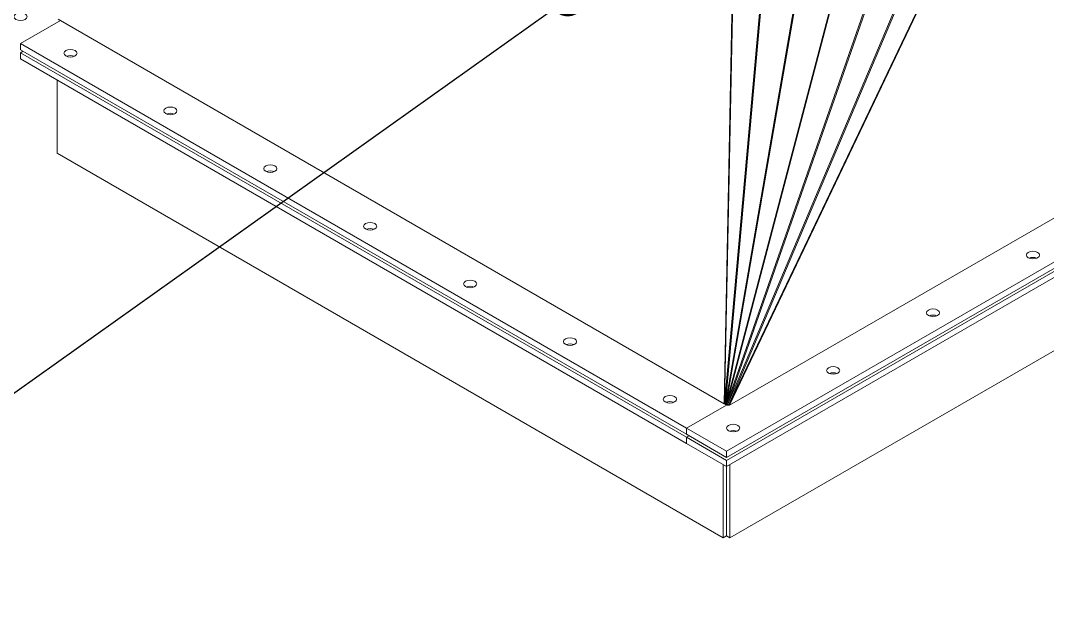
# Model space of a CAD drawing. Header units: inches. Extents: x -350577 to -266477, y -437959 to -377535.
# Drawn here: x -280872 to -279781, y -422657 to -422030 of the extents above; entities that cross this region are included whole.
import ezdxf

# ---------------------------------------------------------------- set-up
doc = ezdxf.new("R2010")
doc.units = ezdxf.units.IN
doc.header["$MEASUREMENT"] = 0
doc.layers.add('ORGINAL (itatec)', color=3, linetype='Continuous', lineweight=9)
doc.styles.add('Geniso', font='geniso.shx', dxfattribs={"oblique": 15})
doc.dimstyles.new('scale 1b100', dxfattribs={"dimscale": 100, "dimtxt": 3, "dimasz": 2.5, "dimexe": 1, "dimexo": 1, "dimgap": 1, "dimtad": 1, "dimdec": 0, "dimzin": 0, "dimdsep": 46, "dimtxsty": 'Geniso', "dimcen": 0, "dimclrd": 1, "dimclre": 1, "dimclrt": 7, "dimadec": 0, "dimazin": 0, "dimtfac": 1, "dimtdec": 0, "dimtmove": 0, "dimatfit": 3, "dimfxl": 0.75, "dimtolj": 1, "dimtzin": 0, "dimarcsym": 0})

msp = doc.modelspace()

# ---------------------------------------------------------------- linework, layer by layer
at = {"layer": 'ORGINAL (itatec)', "extrusion": (-5.55112e-17, 0.816497, 0.57735)}
for p, q in [((-280108.4, -421622.5), (-280124.6, -422436.5)), ((-280107.9, -421622.7), (-280124.1, -422436.5)), ((-280119.5, -422437.8), (-279735.2, -421631.9)), ((-280118.8, -422438.2), (-279734.1, -421631.5)), ((-280124.1, -422436.5), (-280053, -421641.9)), ((-280052.2, -421642.1), (-280123.3, -422436.5)), ((-280120.6, -422437.1), (-279786.8, -421647)), ((-279785.2, -421646.6), (-280119.5, -422437.8)), ((-280123.3, -422436.5), (-279988, -421655.3)), ((-279987.3, -421655.4), (-280122.5, -422436.5)), ((-280121.6, -422436.8), (-279849.8, -421657.5)), ((-279848.6, -421657.4), (-280120.6, -422437.1)), ((-280122.5, -422436.5), (-279918.6, -421660.6)), ((-279917.8, -421660.6), (-280122.1, -422437.9)), ((-279917.8, -421660.6), (-280122.1, -422437.9)), ((-279917.7, -421660.6), (-280121.6, -422436.8)), ((-278905.8, -421784.7), (-280122.1, -422486.9)), ((-278987.4, -421785), (-280118.8, -422438.2)), ((-280122.1, -422493.5), (-278905.8, -421791.3)), ((-278905.8, -421794.5), (-280122.1, -422496.7)), ((-280122.1, -422503.3), (-278905.8, -421801.1)), ((-278987.1, -421925.6), (-280118.5, -422578.8)), ((-280124.6, -422436.5), (-280831.7, -422028.3)), ((-280871.6, -422054.2), (-280829.2, -422029.7)), ((-280829.2, -422029.7), (-280871.6, -422054.2)), ((-280871.6, -422054.2), (-280164.5, -422462.4)), ((-280871.6, -422054.2), (-280871.6, -422060.7)), ((-280871.6, -422060.7), (-280164.5, -422469)), ((-280868.8, -422062.3), (-280871.6, -422064)), ((-280871.6, -422064), (-280868.8, -422062.3)), ((-280871.6, -422064), (-280164.5, -422472.2)), ((-280871.6, -422064), (-280871.6, -422070.5)), ((-280871.6, -422070.5), (-280164.5, -422478.8)), ((-280832.7, -422093), (-280832.7, -422170.5)), ((-280125.6, -422578.8), (-280832.7, -422170.5)), ((-280164.5, -422462.4), (-280122.1, -422437.9)), ((-280164.5, -422462.4), (-280122.1, -422437.9)), ((-280122.1, -422437.9), (-280124.6, -422436.5)), ((-280122.1, -422437.9), (-280124.1, -422436.5)), ((-280122.1, -422437.9), (-280123.3, -422436.5)), ((-280122.1, -422437.9), (-280122.5, -422436.5)), ((-280122.1, -422437.9), (-280121.6, -422436.8)), ((-280122.1, -422437.9), (-280120.6, -422437.1)), ((-280122.1, -422437.9), (-280119.5, -422437.8)), ((-280122.1, -422437.9), (-280118.8, -422438.2)), ((-280164.5, -422462.4), (-280164.5, -422469)), ((-280122.1, -422486.9), (-280164.5, -422462.4)), ((-280164.5, -422462.4), (-280164.5, -422469)), ((-280164.5, -422469), (-280122.1, -422493.5)), ((-280164.5, -422472.2), (-280161.7, -422470.6)), ((-280164.5, -422472.2), (-280161.7, -422470.6)), ((-280164.5, -422472.2), (-280164.5, -422478.8)), ((-280122.1, -422496.7), (-280164.5, -422472.2)), ((-280164.5, -422472.2), (-280164.5, -422478.8)), ((-280164.5, -422478.8), (-280122.1, -422503.3)), ((-280122.1, -422486.9), (-280122.1, -422493.5)), ((-280122.1, -422496.7), (-280122.1, -422503.3)), ((-280125.6, -422501.2), (-280125.6, -422578.8)), ((-280122.1, -422503.3), (-280122.1, -422576.7)), ((-280122.1, -422503.3), (-280122.1, -422576.7)), ((-280118.5, -422501.2), (-280118.5, -422578.8)), ((-280122.1, -422576.7), (-280125.6, -422578.8)), ((-280118.5, -422578.8), (-280122.1, -422576.7))]:
    msp.add_line(p, q, dxfattribs=at)
at = {"layer": 'ORGINAL (itatec)', "extrusion": (7.00372e-17, -1.25662e-29, -1)}
msp.add_ellipse((-280871.6, -422025.6), major_axis=(-7, 0), ratio=0.57735, start_param=-5.497787, end_param=0.785398, dxfattribs=at)
at = {"layer": 'ORGINAL (itatec)'}
for centre, major_axis in [((-280818.6, -422064.4), (7, 0)), ((-280712.5, -422125.6), (7, 0)), ((-280606.4, -422186.9), (7, 0)), ((-280500.4, -422248.1), (7, 0)), ((-279796.8, -422278.7), (-7, 0)), ((-280394.3, -422309.3), (7, 0)), ((-279902.9, -422340), (-7, 0)), ((-280288.2, -422370.6), (7, 0)), ((-280008.9, -422401.2), (-7, 0)), ((-280182.2, -422431.8), (7, 0)), ((-280115, -422462.4), (-7, 0))]:
    msp.add_ellipse(centre, major_axis=major_axis, ratio=0.57735, start_param=-3.926991, end_param=2.356194, dxfattribs=at)
at = {"layer": 'ORGINAL (itatec)', "extrusion": (3.22706e-17, -5.55112e-17, -1)}
for centre in [(-280818.6, -422070.9), (-280712.5, -422132.2), (-280606.4, -422193.4), (-280500.4, -422254.6), (-280394.3, -422315.9), (-280288.2, -422377.1), (-280182.2, -422438.3)]:
    msp.add_ellipse(centre, major_axis=(7, 0), ratio=0.57735, start_param=-2.200636, end_param=-0.940957, dxfattribs=at)
at = {"layer": 'ORGINAL (itatec)', "extrusion": (-6.04378e-17, 2.22045e-16, -1)}
for centre in [(-279796.8, -422285.3), (-279902.9, -422346.5), (-280008.9, -422407.7), (-280115, -422469)]:
    msp.add_ellipse(centre, major_axis=(7, 0), ratio=0.57735, start_param=-2.200636, end_param=-0.940957, dxfattribs=at)

# ---------------------------------------------------------------- leaders
at = {"layer": 'ORGINAL (itatec)'}
msp.add_leader([(-280290.7, -422006.5), (-281203.4, -422657.1), (-281532.1, -422657.1)], dimstyle='scale 1b100', override={"dimasz": 1.5, "dimldrblk": 'DotSmall'}, dxfattribs=at)

doc.saveas('drawing.dxf')
